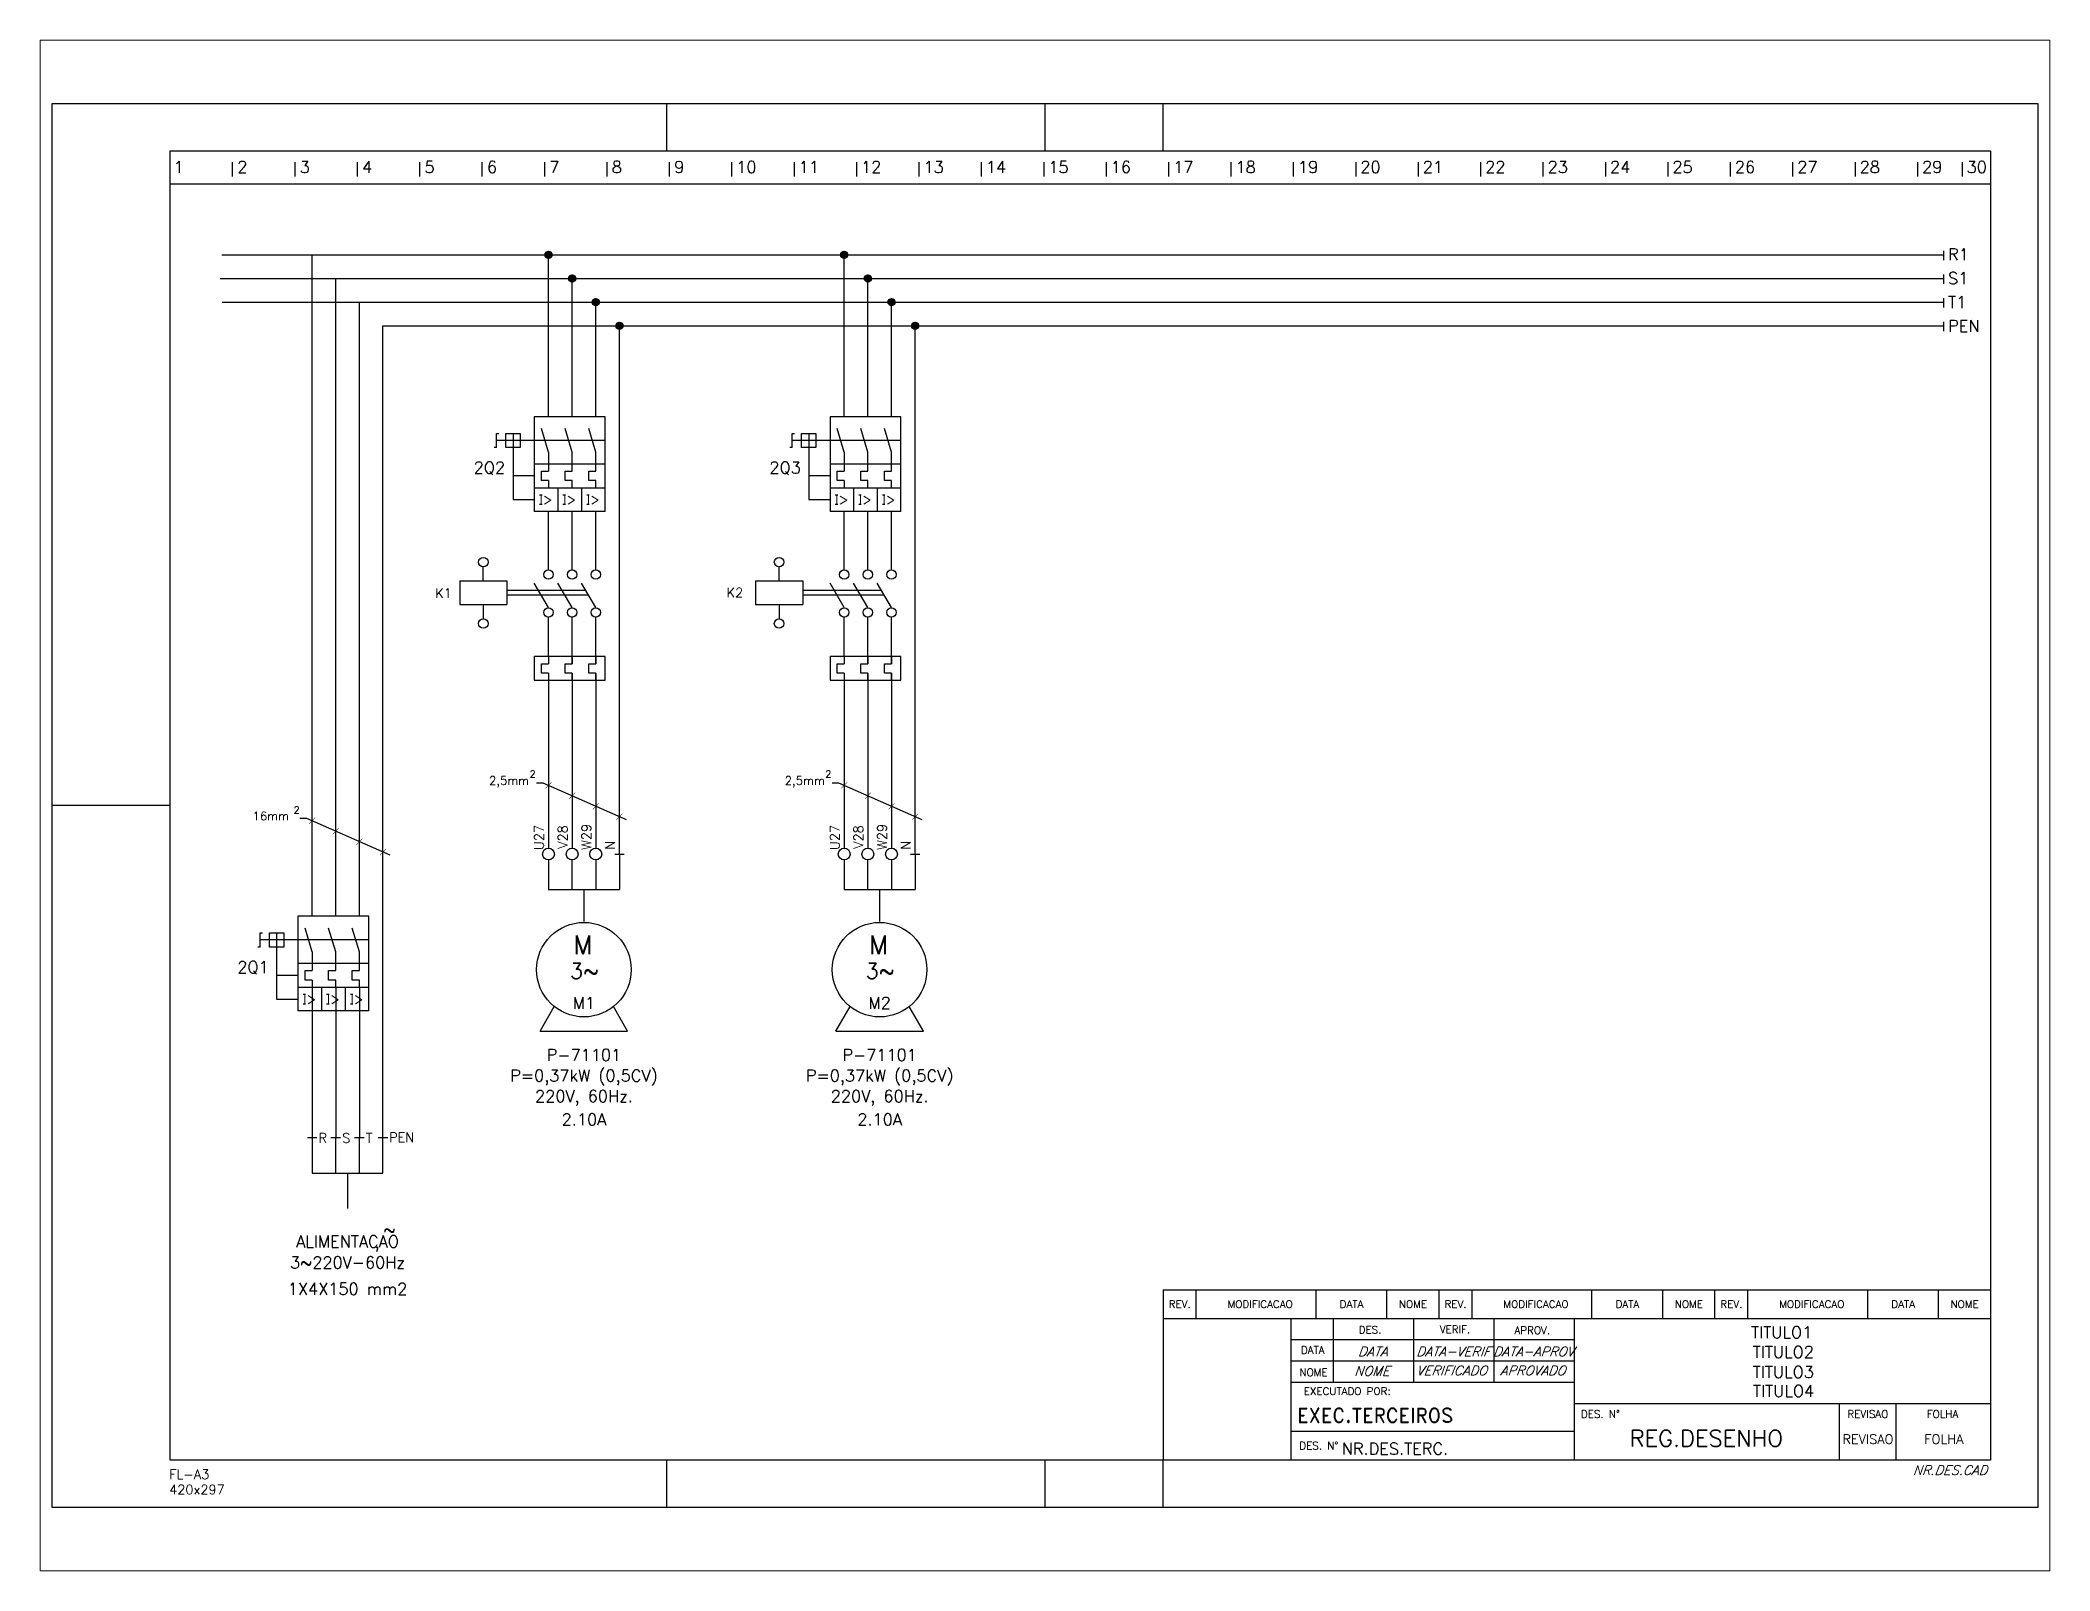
# Paper-space layout 'Layout1' of a CAD drawing. Extents: x 1.05 to 9.45, y 0.8 to 7.2.
# The model-space entities are those that its viewports show. They can reach past a viewport. Long polylines and large blocks are cut down to what shows.
import ezdxf
from ezdxf.enums import TextEntityAlignment as Align

# ---------------------------------------------------------------- set-up
doc = ezdxf.new("R2010")
doc.units = 0
doc.header["$MEASUREMENT"] = 0
for name, pattern in [('HIDDEN', [0.375, 0.25, -0.125]), ('HIDDEN1', [2, 1, -1]), ('HIDDEN2', [4, 3, -1])]:
    doc.linetypes.add(name, pattern=pattern)
doc.layers.get('0').update_dxf_attribs({"color": 1, "linetype": 'CONTINUOUS'})
for name, color, linetype in [('BORNES', 1, 'CONTINUOUS'), ('CARIMBO', 7, 'CONTINUOUS'), ('CON', 1, 'CONTINUOUS'), ('DES', 7, 'CONTINUOUS'), ('FORCA', 1, 'CONTINUOUS'), ('GERAL', 1, 'CONTINUOUS'), ('HACHURA', 5, 'CONTINUOUS'), ('HIDDEN1', 3, 'HIDDEN1'), ('SIM', 1, 'CONTINUOUS'), ('TEXTO', 6, 'CONTINUOUS'), ('WIDTH', 4, 'CONTINUOUS')]:
    doc.layers.add(name, color=color, linetype=linetype)
doc.styles.add('ROMAND', font='romand')
doc.styles.add('ROMANS', font='romans')

# ---------------------------------------------------------------- blocks, each defined once
blk = doc.blocks.new('*X14')
at = {"color": 0}
for p, q in [((55.16, -82.02), (55.88, -81.3)), ((55.17, -82.19), (56.04, -81.31)), ((55.2, -81.81), (55.66, -81.34)), ((55.21, -82.32), (56.18, -81.35)), ((55.27, -82.44), (56.3, -81.41)), ((55.34, -82.54), (56.4, -81.49)), ((55.43, -82.63), (56.49, -81.58)), ((55.54, -82.7), (56.56, -81.68)), ((55.66, -82.76), (56.61, -81.8)), ((55.8, -82.79), (56.65, -81.94)), ((55.97, -82.8), (56.65, -82.12)), ((56.21, -82.73), (56.59, -82.36))]:
    blk.add_line(p, q, dxfattribs=at)
blk = doc.blocks.new('CE')
at = {"layer": 'SIM'}
blk.add_circle((0, 0), 0.75, dxfattribs=at)
blk.add_blockref('*X14', (-55.91, 82.05), dxfattribs=at)
blk = doc.blocks.new('CNA')
at = {"layer": 'CON', "color": 4, "linetype": 'Continuous'}
blk.add_line((0, 2.01), (-3.01, 7.19), dxfattribs=at)
at = {"layer": 'CON', "linetype": 'Continuous'}
for centre in [(0, 9), (0, 1)]:
    blk.add_circle(centre, 1, dxfattribs=at)
at = {"color": 6, "style": 'ROMANS'}
for tag, p in [('CONTATO1', (1.46, 8.31)), ('CONTATO2', (1.46, 0.3))]:
    blk.add_attdef(tag, p, '', height=1.5, dxfattribs=at)
blk.add_attdef('POSICAO', text='', height=2, dxfattribs=at).set_placement((-3.19, 4.16), align=Align.RIGHT)
blk = doc.blocks.new('ME')
at = {"layer": 'SIM'}
for p, q in [((-6.9, -22.72), (-3.92, -17.54)), ((11.59, -22.72), (8.6, -17.54)), ((-6.9, -22.72), (11.59, -22.72))]:
    blk.add_line(p, q, dxfattribs=at)
blk.add_circle((2.34, -9.74), 10, dxfattribs=at)
at = {"layer": 'TEXTO', "style": 'ROMANS'}
for tag, p in [('POTENCIA', (2.33, -5.97)), ('TENSAO', (2.1, -10.35)), ('CORRENTE', (2.33, -14.73))]:
    blk.add_attdef(tag, text='', height=2, dxfattribs=at).set_placement(p, align=Align.CENTER)

msp = doc.modelspace()

# ---------------------------------------------------------------- linework, layer by layer
at = {"color": 2}
for p, q in [((400.04, 265.85), (400.04, 263.85)), ((400.04, 260.85), (400.04, 258.85)), ((400.04, 255.85), (400.04, 253.85)), ((400.04, 250.85), (400.04, 248.85))]:
    msp.add_line(p, q, dxfattribs=at)
at = {"color": 3, "linetype": 'HIDDEN2'}
for p, q in [((69.99, 70.73), (69.99, 250)), ((119.99, 138.23), (119.99, 250)), ((182.53, 138.23), (182.53, 250)), ((54.99, 78.23), (54.99, 70.73)), ((59.99, 70.73), (59.99, 78.23)), ((64.99, 70.73), (64.99, 78.23)), ((54.99, 70.73), (69.99, 70.73)), ((62.49, 70.73), (62.49, 63.23))]:
    msp.add_line(p, q, dxfattribs=at)
at = {"layer": 'BORNES', "color": 1}
for p, q in [((118.99, 138.23), (120.99, 138.23)), ((181.53, 138.23), (183.53, 138.23))]:
    msp.add_line(p, q, dxfattribs=at)
for centre in [(104.99, 138.23), (109.99, 138.23), (109.99, 138.23), (114.99, 138.23), (114.99, 138.23), (167.53, 138.23), (172.53, 138.23), (172.53, 138.23), (177.53, 138.23), (177.53, 138.23)]:
    msp.add_circle(centre, 1.25, dxfattribs=at)
at = {"layer": 'CARIMBO'}
msp.add_line((25, 280), (410, 280), dxfattribs=at)
at = {"layer": 'CON'}
for p, q in [((86.21, 196), (96.21, 196)), ((86.21, 196), (86.21, 191)), ((91.21, 196), (91.21, 198.99)), ((96.21, 196), (96.21, 191)), ((148.75, 196), (158.75, 196)), ((148.75, 196), (148.75, 191)), ((153.75, 196), (153.75, 198.99)), ((158.75, 196), (158.75, 191)), ((112.89, 193.99), (96.21, 193.99)), ((113.46, 192.99), (96.21, 192.99)), ((175.43, 193.99), (158.75, 193.99)), ((176, 192.99), (158.75, 192.99)), ((86.21, 191), (96.21, 191)), ((91.21, 191), (91.21, 188)), ((148.75, 191), (158.75, 191)), ((153.75, 191), (153.75, 188))]:
    msp.add_line(p, q, dxfattribs=at)
at = {"layer": 'CON', "color": 4}
for p, q in [((104.99, 190.36), (101.99, 195.55)), ((167.53, 190.36), (164.53, 195.55))]:
    msp.add_line(p, q, dxfattribs=at)
at = {"layer": 'CON'}
for centre in [(91.21, 199.99), (153.75, 199.99), (104.99, 197.35), (167.53, 197.35), (91.21, 187), (104.99, 189.35), (153.75, 187), (167.53, 189.35)]:
    msp.add_circle(centre, 1, dxfattribs=at)
at = {"layer": 'DES'}
for p, q in [((0, 0), (0, 297)), ((0, 297), (420, 297)), ((130, 287), (130, 297)), ((210, 287), (210, 297)), ((235, 287), (235, 297)), ((420, 297), (420, 0)), ((35.55, 260), (400, 260)), ((36, 255), (400, 255)), ((104.99, 180), (104.99, 188.35)), ((109.99, 180), (109.99, 188.35)), ((114.99, 180), (114.99, 188.35)), ((167.53, 180), (167.53, 188.35)), ((172.53, 180), (172.53, 188.35)), ((177.53, 180), (177.53, 188.35)), ((25, 148.5), (0, 148.5)), ((55, 110), (55, 78.27)), ((60, 110), (60, 78.27)), ((65, 110), (65, 78.27)), ((242, 40), (242, 46)), ((267.33, 40), (267.33, 46)), ((282.33, 40), (282.33, 46)), ((300.33, 40), (300.33, 46)), ((325.67, 40), (325.67, 46)), ((340.67, 40), (340.67, 46)), ((358.67, 40), (358.67, 46)), ((384, 40), (384, 46)), ((399, 40), (399, 46)), ((271, 26.5), (271, 40)), ((288, 26.5), (288, 40)), ((305, 26.5), (305, 40)), ((262, 35.5), (322, 35.5)), ((262, 31), (322, 31)), ((378, 10), (378, 22)), ((378, 10), (378, 22)), ((130, 0), (130, 10)), ((210, 0), (210, 10)), ((235, 0), (235, 10)), ((420, 0), (0, 0))]:
    msp.add_line(p, q, dxfattribs=at)
at = {"layer": 'DES', "color": 7, "linetype": 'Continuous'}
for p, q in [((38.19, 281.58), (38.19, 284.58)), ((51.39, 281.58), (51.39, 284.58)), ((64.59, 281.58), (64.59, 284.58)), ((77.79, 281.58), (77.79, 284.58)), ((90.99, 281.58), (90.99, 284.58)), ((104.19, 281.58), (104.19, 284.58)), ((117.39, 281.58), (117.39, 284.58)), ((130.59, 281.58), (130.59, 284.58)), ((143.79, 281.58), (143.79, 284.58)), ((156.99, 281.58), (156.99, 284.58)), ((170.19, 281.58), (170.19, 284.58)), ((183.39, 281.58), (183.39, 284.58)), ((196.59, 281.58), (196.59, 284.58)), ((209.79, 281.58), (209.79, 284.58)), ((222.99, 281.58), (222.99, 284.58)), ((236.19, 281.58), (236.19, 284.58)), ((249.39, 281.58), (249.39, 284.58)), ((262.59, 281.58), (262.59, 284.58)), ((275.79, 281.58), (275.79, 284.58)), ((288.99, 281.58), (288.99, 284.58)), ((302.19, 281.58), (302.19, 284.58)), ((315.39, 281.58), (315.39, 284.58)), ((328.59, 281.58), (328.59, 284.58)), ((341.79, 281.58), (341.79, 284.58)), ((354.99, 281.58), (354.99, 284.58)), ((368.19, 281.58), (368.19, 284.58)), ((381.39, 281.58), (381.39, 284.58)), ((394.59, 281.58), (394.59, 284.58)), ((404.01, 281.58), (404.01, 284.58))]:
    msp.add_line(p, q, dxfattribs=at)
at = {"layer": 'DES', "color": 7}
for p, q in [((35.89, 265), (400, 265)), ((54.99, 125.06), (54.99, 265)), ((104.99, 230.73), (104.99, 265)), ((167.53, 230.73), (167.53, 265)), ((59.99, 125.06), (59.99, 260)), ((109.99, 230.73), (109.99, 260)), ((172.53, 230.73), (172.53, 260)), ((64.99, 125.06), (64.99, 255)), ((114.99, 230.73), (114.99, 255)), ((177.53, 230.73), (177.53, 255)), ((104.99, 198.35), (104.99, 210.73)), ((109.99, 198.35), (109.99, 210.73)), ((114.99, 198.35), (114.99, 210.73)), ((167.53, 198.35), (167.53, 210.73)), ((172.53, 198.35), (172.53, 210.73)), ((177.53, 198.35), (177.53, 210.73)), ((104.99, 180), (104.99, 178.5)), ((109.99, 180), (109.99, 178.5)), ((114.99, 180), (114.99, 178.5)), ((167.53, 180), (167.53, 178.5)), ((172.53, 180), (172.53, 178.5)), ((177.53, 180), (177.53, 178.5)), ((104.99, 176.5), (104.99, 139.48)), ((109.99, 176.5), (109.99, 139.48)), ((114.99, 176.5), (114.99, 139.48)), ((167.53, 176.5), (167.53, 139.48)), ((172.53, 176.5), (172.53, 139.48)), ((177.53, 176.5), (177.53, 139.48)), ((54.99, 119.99), (54.99, 120.06)), ((59.99, 120), (59.99, 120.06)), ((64.99, 120), (64.99, 120.06)), ((53.99, 78.23), (55.99, 78.23)), ((58.99, 78.23), (60.99, 78.23)), ((63.99, 78.23), (65.99, 78.23)), ((68.99, 78.23), (70.99, 78.23))]:
    msp.add_line(p, q, dxfattribs=at)
at = {"layer": 'DES', "color": 1}
for p, q in [((116.99, 230.73), (101.99, 230.73)), ((101.99, 230.73), (101.99, 210.73)), ((116.99, 210.73), (116.99, 230.73)), ((179.53, 230.73), (164.53, 230.73)), ((164.53, 230.73), (164.53, 210.73)), ((179.53, 210.73), (179.53, 230.73)), ((93.99, 224.23), (93.99, 227.23)), ((93.99, 227.23), (94.49, 227.23)), ((95.99, 225.73), (93.99, 225.73)), ((95.99, 224.23), (95.99, 227.23)), ((95.99, 227.23), (98.99, 227.23)), ((98.99, 225.73), (95.99, 225.73)), ((97.49, 227.23), (97.49, 224.23)), ((98.99, 227.23), (98.99, 224.23)), ((156.53, 224.23), (156.53, 227.23)), ((156.53, 227.23), (157.03, 227.23)), ((158.53, 225.73), (156.53, 225.73)), ((158.53, 224.23), (158.53, 227.23)), ((158.53, 227.23), (161.53, 227.23)), ((161.53, 225.73), (158.53, 225.73)), ((160.03, 227.23), (160.03, 224.23)), ((161.53, 227.23), (161.53, 224.23)), ((93.99, 224.23), (93.49, 224.23)), ((98.99, 224.23), (95.99, 224.23)), ((104.99, 223.23), (104.99, 219.23)), ((109.99, 219.23), (109.99, 223.23)), ((114.99, 219.23), (114.99, 223.23)), ((156.53, 224.23), (156.03, 224.23)), ((161.53, 224.23), (158.53, 224.23)), ((167.53, 223.23), (167.53, 219.23)), ((172.53, 219.23), (172.53, 223.23)), ((177.53, 219.23), (177.53, 223.23)), ((116.99, 220.73), (101.99, 220.73)), ((103.49, 219.23), (104.99, 219.23)), ((103.49, 217.23), (103.49, 219.23)), ((104.99, 217.23), (103.49, 217.23)), ((104.99, 217.23), (104.99, 215.73)), ((108.49, 217.23), (108.49, 219.23)), ((108.49, 219.23), (109.99, 219.23)), ((109.99, 217.23), (108.49, 217.23)), ((109.99, 215.73), (109.99, 217.23)), ((113.49, 217.23), (113.49, 219.23)), ((113.49, 219.23), (114.99, 219.23)), ((114.99, 217.23), (113.49, 217.23)), ((114.99, 215.73), (114.99, 217.23)), ((179.53, 220.73), (164.53, 220.73)), ((166.03, 219.23), (167.53, 219.23)), ((166.03, 217.23), (166.03, 219.23)), ((167.53, 217.23), (166.03, 217.23)), ((167.53, 217.23), (167.53, 215.73)), ((171.03, 217.23), (171.03, 219.23)), ((171.03, 219.23), (172.53, 219.23)), ((172.53, 217.23), (171.03, 217.23)), ((172.53, 215.73), (172.53, 217.23)), ((176.03, 217.23), (176.03, 219.23)), ((176.03, 219.23), (177.53, 219.23)), ((177.53, 217.23), (176.03, 217.23)), ((177.53, 215.73), (177.53, 217.23)), ((101.99, 215.73), (116.99, 215.73)), ((103.08, 214.24), (103.62, 214.24)), ((106.99, 215.73), (106.99, 210.73)), ((108.06, 214.24), (108.6, 214.24)), ((111.99, 215.73), (111.99, 210.73)), ((113.09, 214.24), (113.61, 214.24)), ((164.53, 215.73), (179.53, 215.73)), ((165.62, 214.24), (166.16, 214.24)), ((169.53, 215.73), (169.53, 210.73)), ((170.6, 214.24), (171.14, 214.24)), ((174.53, 215.73), (174.53, 210.73)), ((175.63, 214.24), (176.15, 214.24)), ((116.99, 210.73), (101.99, 210.73)), ((103.08, 212.22), (103.62, 212.22)), ((108.06, 212.22), (108.6, 212.22)), ((113.09, 212.22), (113.61, 212.22)), ((179.53, 210.73), (164.53, 210.73)), ((165.62, 212.22), (166.16, 212.22)), ((170.6, 212.22), (171.14, 212.22)), ((175.63, 212.22), (176.15, 212.22)), ((116.99, 180), (101.99, 180)), ((101.99, 180), (101.99, 175)), ((104.99, 180), (104.99, 178.5)), ((109.99, 178.5), (109.99, 180)), ((114.99, 178.5), (114.99, 180)), ((116.99, 175), (116.99, 180)), ((179.53, 180), (164.53, 180)), ((164.53, 180), (164.53, 175)), ((167.53, 180), (167.53, 178.5)), ((172.53, 178.5), (172.53, 180)), ((177.53, 178.5), (177.53, 180)), ((179.53, 175), (179.53, 180)), ((101.99, 175), (116.99, 175)), ((103.49, 178.5), (104.99, 178.5)), ((103.49, 176.5), (103.49, 178.5)), ((104.99, 176.5), (103.49, 176.5)), ((104.99, 176.5), (104.99, 175)), ((108.49, 176.5), (108.49, 178.5)), ((108.49, 178.5), (109.99, 178.5)), ((109.99, 176.5), (108.49, 176.5)), ((109.99, 175), (109.99, 176.5)), ((113.49, 176.5), (113.49, 178.5)), ((113.49, 178.5), (114.99, 178.5)), ((114.99, 176.5), (113.49, 176.5)), ((114.99, 175), (114.99, 176.5)), ((164.53, 175), (179.53, 175)), ((166.03, 178.5), (167.53, 178.5)), ((166.03, 176.5), (166.03, 178.5)), ((167.53, 176.5), (166.03, 176.5)), ((167.53, 176.5), (167.53, 175)), ((171.03, 176.5), (171.03, 178.5)), ((171.03, 178.5), (172.53, 178.5)), ((172.53, 176.5), (171.03, 176.5)), ((172.53, 175), (172.53, 176.5)), ((176.03, 176.5), (176.03, 178.5)), ((176.03, 178.5), (177.53, 178.5)), ((177.53, 176.5), (176.03, 176.5)), ((177.53, 175), (177.53, 176.5)), ((67, 125.06), (52, 125.06)), ((52, 125.06), (52, 105.06)), ((67, 105.06), (67, 125.06)), ((44, 118.56), (44, 121.56)), ((44, 121.56), (44.5, 121.56)), ((46, 120.06), (44, 120.06)), ((46, 118.56), (46, 121.56)), ((46, 121.56), (49, 121.56)), ((49, 120.06), (46, 120.06)), ((47.5, 121.56), (47.5, 118.56)), ((49, 121.56), (49, 118.56)), ((44, 118.56), (43.5, 118.56)), ((49, 118.56), (46, 118.56)), ((67, 115.06), (52, 115.06)), ((55, 117.56), (55, 113.56)), ((60, 113.56), (60, 117.56)), ((65, 113.56), (65, 117.56)), ((53.5, 113.56), (55, 113.56)), ((53.5, 111.56), (53.5, 113.56)), ((55, 111.56), (53.5, 111.56)), ((55, 111.56), (55, 110.06)), ((58.5, 111.56), (58.5, 113.56)), ((58.5, 113.56), (60, 113.56)), ((60, 111.56), (58.5, 111.56)), ((60, 110.06), (60, 111.56)), ((63.5, 111.56), (63.5, 113.56)), ((63.5, 113.56), (65, 113.56)), ((65, 111.56), (63.5, 111.56)), ((65, 110.06), (65, 111.56)), ((52, 110.06), (67, 110.06)), ((53.08, 108.57), (53.63, 108.57)), ((53.08, 106.55), (53.63, 106.55)), ((57, 110.06), (57, 105.06)), ((58.06, 108.57), (58.61, 108.57)), ((58.06, 106.55), (58.61, 106.55)), ((62, 110.06), (62, 105.06)), ((63.09, 108.57), (63.62, 108.57)), ((63.09, 106.55), (63.62, 106.55)), ((67, 105.06), (52, 105.06))]:
    msp.add_line(p, q, dxfattribs=at)
at = {"layer": 'DES', "color": 1, "linetype": 'HIDDEN'}
for p, q in [((116.99, 225.73), (98.99, 225.73)), ((179.53, 225.73), (161.53, 225.73)), ((97.49, 224.23), (97.49, 213.23)), ((160.03, 224.23), (160.03, 213.23)), ((101.99, 218.23), (97.49, 218.23)), ((164.53, 218.23), (160.03, 218.23)), ((97.49, 213.23), (101.99, 213.23)), ((160.03, 213.23), (164.53, 213.23)), ((67, 120.06), (49, 120.06)), ((47.5, 118.56), (47.5, 107.56)), ((52, 112.56), (47.5, 112.56)), ((47.5, 107.56), (52, 107.56))]:
    msp.add_line(p, q, dxfattribs=at)
at = {"layer": 'HACHURA', "color": 5}
for p, q in [((103.87, 153.26), (102.43, 153.26)), ((121.49, 145.47), (103.87, 153.26)), ((166.4, 153.26), (164.97, 153.26)), ((184.03, 145.47), (166.4, 153.26)), ((53.87, 145.76), (52.43, 145.76)), ((71.49, 137.97), (53.87, 145.76))]:
    msp.add_line(p, q, dxfattribs=at)
for points in [[(105.63, 153.41, 0.1, 0.1, 0), (104.36, 152.11, 0.1, 0.1, 0)], [(168.17, 153.41, 0.1, 0.1, 0), (166.9, 152.11, 0.1, 0.1, 0)], [(110.63, 151.2, 0.1, 0.1, 0), (109.36, 149.9, 0.1, 0.1, 0)], [(115.63, 148.99, 0.1, 0.1, 0), (114.36, 147.69, 0.1, 0.1, 0)], [(173.17, 151.2, 0.1, 0.1, 0), (171.9, 149.9, 0.1, 0.1, 0)], [(178.17, 148.99, 0.1, 0.1, 0), (176.9, 147.69, 0.1, 0.1, 0)], [(55.63, 145.91, 0.1, 0.1, 0), (54.36, 144.61, 0.1, 0.1, 0)], [(120.63, 146.78, 0.1, 0.1, 0), (119.36, 145.48, 0.1, 0.1, 0)], [(183.17, 146.78, 0.1, 0.1, 0), (181.9, 145.48, 0.1, 0.1, 0)], [(60.63, 143.7, 0.1, 0.1, 0), (59.36, 142.4, 0.1, 0.1, 0)], [(65.63, 141.49, 0.1, 0.1, 0), (64.36, 140.19, 0.1, 0.1, 0)], [(70.63, 139.28, 0.1, 0.1, 0), (69.36, 137.98, 0.1, 0.1, 0)]]:
    msp.add_lwpolyline(points, format="xyseb", dxfattribs=at)
at = {"layer": 'HIDDEN1', "color": 3, "linetype": 'HIDDEN2'}
for p, q in [((69.99, 250), (400, 250)), ((104.99, 136.98), (104.99, 130.73)), ((109.99, 130.73), (109.99, 136.98)), ((114.99, 136.98), (114.99, 130.73)), ((119.99, 138.23), (119.99, 130.73)), ((167.53, 136.98), (167.53, 130.73)), ((172.53, 130.73), (172.53, 136.98)), ((177.53, 136.98), (177.53, 130.73)), ((182.53, 138.23), (182.53, 130.73)), ((104.99, 130.73), (119.99, 130.73)), ((112.49, 130.73), (112.49, 123.93)), ((167.53, 130.73), (182.53, 130.73)), ((175.03, 130.73), (175.03, 123.93))]:
    msp.add_line(p, q, dxfattribs=at)
at = {"layer": 'WIDTH'}
for p, q in [((25, 287), (410, 287)), ((25, 10), (25, 287)), ((410, 287), (410, 10)), ((235, 46), (235, 10)), ((410, 10), (25, 10))]:
    msp.add_line(p, q, dxfattribs=at)
at = {"layer": 'WIDTH', "color": 4}
for p, q in [((104.99, 223.23), (103.49, 228.23)), ((109.99, 223.23), (108.49, 228.23)), ((114.99, 223.23), (113.49, 228.23)), ((167.53, 223.23), (166.03, 228.23)), ((172.53, 223.23), (171.03, 228.23)), ((177.53, 223.23), (176.03, 228.23)), ((55, 117.56), (53.5, 122.56)), ((60, 117.56), (58.5, 122.56)), ((65, 117.56), (63.5, 122.56)), ((235, 46), (410, 46)), ((293.33, 40), (293.33, 46)), ((351.67, 40), (351.67, 46)), ((235, 40), (410, 40)), ((262, 40), (262, 10)), ((322, 10), (322, 40)), ((262, 26.5), (322, 26.5)), ((322, 22), (410, 22)), ((390, 10), (390, 22)), ((262, 16.1), (322, 16.1))]:
    msp.add_line(p, q, dxfattribs=at)

# ---------------------------------------------------------------- block references
at = {"layer": 'CON'}
for p in [(109.99, 188.35), (114.99, 188.35), (172.53, 188.35), (177.53, 188.35)]:
    msp.add_blockref('CNA', p, dxfattribs=at)
at = {"layer": 'FORCA'}
for p in [(110.14, 123.51), (172.68, 123.51)]:
    msp.add_blockref('ME', p, dxfattribs=at)
at = {"layer": 'GERAL'}
for p in [(105, 265), (167.54, 265), (110, 260), (172.54, 260), (115, 255), (177.54, 255), (120, 250), (182.54, 250)]:
    msp.add_blockref('CE', p, dxfattribs=at)

# ---------------------------------------------------------------- texts
at = {"layer": 'CARIMBO', "color": 1, "style": 'ROMANS'}
for tag, p in [('TITULO1', (365.8, 35.8)), ('TITULO2', (366.14, 31.63)), ('TITULO3', (366.14, 27.4)), ('TITULO4', (366.2, 23.39))]:
    msp.add_attdef(tag, text='', height=2.5, dxfattribs=at).set_placement(p, align=Align.CENTER)
at = {"layer": 'DES', "color": 1, "style": 'ROMANS'}
for p in [(104.49, 213.23), (109.49, 213.23), (114.49, 213.23), (167.03, 213.23), (172.03, 213.23), (177.03, 213.23), (54.5, 107.56), (59.5, 107.56), (64.5, 107.56)]:
    msp.add_text('I>', height=2, dxfattribs=at).set_placement(p, align=Align.MIDDLE)
at = {"layer": 'TEXTO', "color": 6, "linetype": 'Continuous', "style": 'ROMANS'}
for s, p in [('1', (26.74, 283.58)), ('2', (40.24, 283.58)), ('3', (53.44, 283.58)), ('4', (66.64, 283.58)), ('5', (79.84, 283.58)), ('6', (93.04, 283.58)), ('7', (106.24, 283.58)), ('8', (119.44, 283.58)), ('9', (132.64, 283.58)), ('10', (146.84, 283.58)), ('11', (160.04, 283.58)), ('12', (173.24, 283.58)), ('13', (186.44, 283.58)), ('14', (199.64, 283.58)), ('15', (212.84, 283.58)), ('16', (226.04, 283.58)), ('17', (239.24, 283.58)), ('18', (252.44, 283.58)), ('19', (265.64, 283.58)), ('20', (278.84, 283.58)), ('21', (292.04, 283.58)), ('22', (305.24, 283.58)), ('23', (318.44, 283.58)), ('24', (331.64, 283.58)), ('25', (344.84, 283.58)), ('26', (358.04, 283.58)), ('27', (371.24, 283.58)), ('28', (384.44, 283.58)), ('29', (397.64, 283.58)), ('30', (407.06, 283.58))]:
    msp.add_text(s, height=2.5, dxfattribs=at).set_placement(p, align=Align.MIDDLE)
at = {"layer": 'TEXTO', "color": 6, "style": 'ROMANS'}
for s, height, p in [('R1', 2.5, (400.99, 263.85)), ('S1', 2.5, (400.99, 258.8)), ('T1', 2.5, (400.99, 253.75)), ('PEN', 2.5, (400.99, 248.7)), ('2Q2', 2.5, (89.17, 218.72)), ('2Q3', 2.5, (151.71, 218.72)), ('K1', 2, (81.03, 192.41)), ('K2', 2, (142.66, 192.56)), ('2,5mm', 1.8, (92.41, 152.88)), ('2', 1.5, (101, 154.39)), ('2,5mm', 1.8, (154.95, 152.88)), ('2', 1.5, (163.54, 154.39)), ('16mm', 1.8, (42.41, 145.38)), ('2', 1.5, (51.1, 146.78)), ('M', 3.9, (110.25, 117.08)), ('M', 3.9, (172.79, 117.08)), ('2Q1', 2.5, (39.18, 113.05)), ('3~', 3.25, (109.52, 111.86)), ('3~', 3.25, (172.06, 111.86)), ('R', 2, (56.38, 77.16)), ('S', 2, (61.38, 77.16)), ('T', 2, (66.38, 77.16)), ('PEN', 2, (71.29, 77.29)), ('~', 2.5, (70.11, 57.54)), (',', 2.5, (68.16, 54.87))]:
    msp.add_text(s, height=height, dxfattribs=at).set_placement(p)
at = {"layer": 'TEXTO', "color": 6, "linetype": 'Continuous', "style": 'ROMANS'}
for s, p in [('U27', (103.99, 139.08)), ('V28', (108.99, 139.35)), ('W29', (113.99, 139.12)), ('N', (118.99, 139.12)), ('U27', (166.53, 139.08)), ('V28', (171.53, 139.35)), ('W29', (176.53, 139.12)), ('N', (181.53, 139.12))]:
    msp.add_text(s, height=2, rotation=90, dxfattribs=at).set_placement(p)
at = {"layer": 'TEXTO', "color": 6, "style": 'ROMANS'}
for s, p in [('M1', (112.49, 106.73)), ('M2', (175.03, 106.73)), ('P-71101', (112.49, 95.73)), ('P-71101', (175.03, 95.73)), ('P=0,37kW (0,5CV)', (112.49, 91.18)), ('P=0,37kW (0,5CV)', (175.03, 91.18)), ('220V, 60Hz.', (112.49, 86.64)), ('220V, 60Hz.', (175.03, 86.64)), ('2.10A', (112.49, 82.09)), ('2.10A', (175.03, 82.09)), ('ALIMENTACAO', (62.49, 56.27)), ('3~220V-60Hz', (62.49, 51.82)), ('1X4X150 mm2', (62.49, 46.25))]:
    msp.add_text(s, height=2.5, dxfattribs=at).set_placement(p, align=Align.MIDDLE)
at = {"layer": 'TEXTO', "style": 'ROMANS'}
for s, p in [('REV.', (238.5, 43)), ('MODIFICACAO', (255.5, 43)), ('DATA', (274.83, 43)), ('NOME', (287.83, 43)), ('REV.', (296.83, 43)), ('MODIFICACAO', (313.83, 43)), ('DATA', (333.17, 43)), ('NOME', (346.17, 43)), ('REV.', (355.17, 43)), ('MODIFICACAO', (372.17, 43)), ('DATA', (391.5, 43)), ('NOME', (404.5, 43)), ('DES.', (278.75, 37.58)), ('VERIF.', (296.71, 37.66)), ('APROV.', (313.05, 37.48)), ('DATA', (266.62, 33.29)), ('NOME', (266.79, 28.58)), ('EXECUTADO POR:', (273.91, 24.59)), ('DES. N%%D', (327.46, 19.75)), ('REVISAO', (384.03, 19.75)), ('FOLHA', (399.83, 19.75)), ('DES. N%%D', (267.91, 13.06))]:
    msp.add_text(s, height=1.6, dxfattribs=at).set_placement(p, align=Align.MIDDLE)
for s, p in [('420x297', (24.77, 2.77)), ('FL-A3', (24.77, 6))]:
    msp.add_text(s, height=2, dxfattribs=at).set_placement(p)
at = {"layer": 'TEXTO', "style": 'ROMANS', "oblique": 20}
for tag, p in [('NOME', (279.13, 27.86)), ('DATA', (279.31, 31.97)), ('DATA-VERIF', (296.33, 31.97)), ('VERIFICADO', (295.99, 27.96)), ('DATA-APROV', (313.28, 31.97)), ('APROVADO', (313.15, 27.96))]:
    msp.add_attdef(tag, text='', height=2, dxfattribs=at).set_placement(p, align=Align.CENTER)
at = {"layer": 'TEXTO', "color": 4, "style": 'ROMAND'}
msp.add_attdef('EXEC.TERCEIROS', (263.3, 17.97), '', height=3, dxfattribs=at)
at = {"layer": 'TEXTO', "color": 1, "style": 'ROMANS'}
msp.add_attdef('NR.DES.TERC.', (272.77, 11.17), '', height=2.5, dxfattribs=at)
at = {"layer": 'TEXTO', "color": 4, "style": 'ROMANS'}
msp.add_attdef('REG.DESENHO', text='', height=3.5, dxfattribs=at).set_placement((349.88, 14.62), align=Align.MIDDLE)
at = {"layer": 'TEXTO', "style": 'ROMANS'}
for tag, p in [('REVISAO', (384.05, 13.43)), ('FOLHA', (400.1, 13.44))]:
    msp.add_attdef(tag, text='', height=2, dxfattribs=at).set_placement(p, align=Align.CENTER)
at = {"layer": 'TEXTO', "style": 'ROMANS', "oblique": 20}
msp.add_attdef('NR.DES.CAD', text='', height=2, dxfattribs=at).set_placement((409.23, 6.86), align=Align.RIGHT)

psp = doc.layouts.get("Layout1")

# ---------------------------------------------------------------- viewports
at = {"layer": 'DES'}
psp.add_viewport(center=(5.25, 4), size=(8.4, 6.4), view_center_point=(210, 148.5), view_height=323.824697, dxfattribs=at)

doc.saveas('drawing.dxf')
